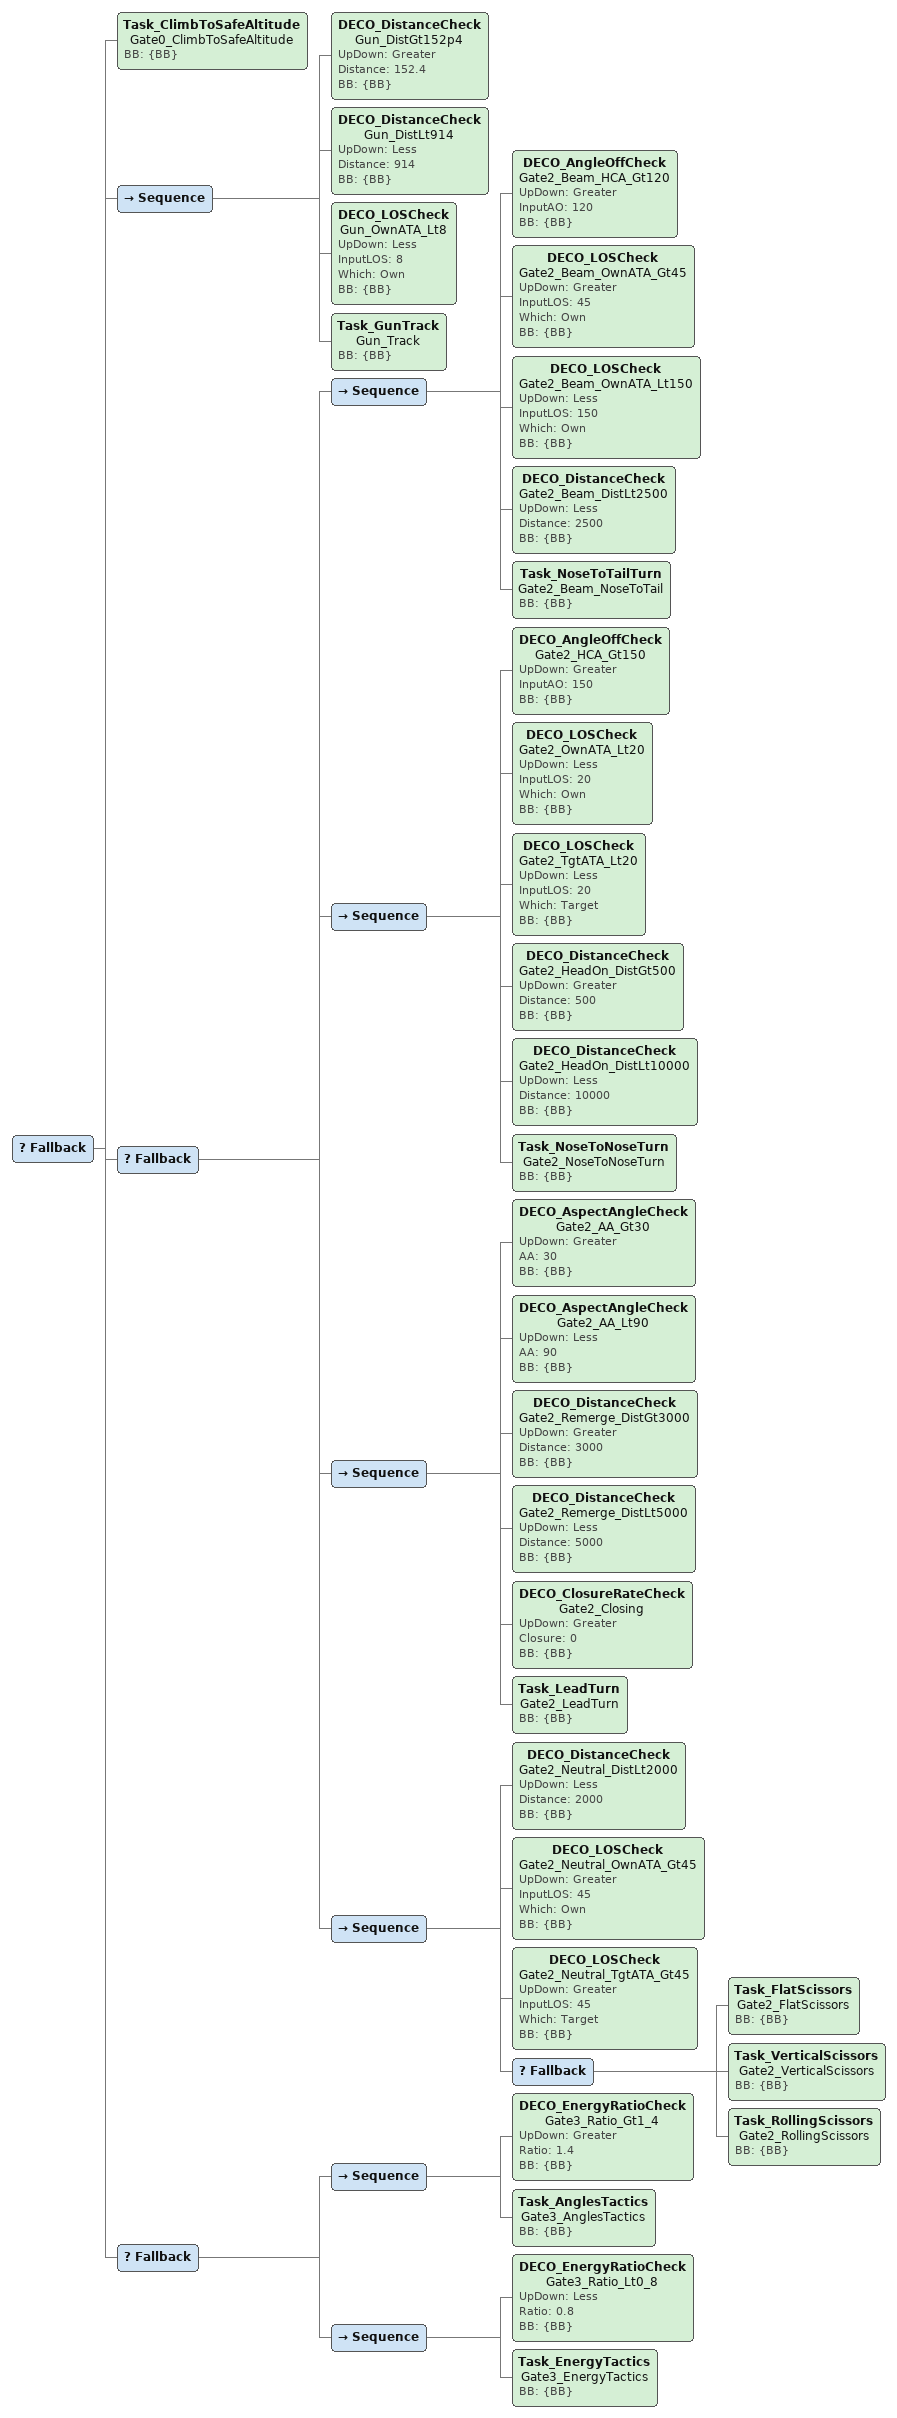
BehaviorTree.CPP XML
<Fallback>

  <!-- GATE 0 - Survival. Absolute top priority, untouched from the original 8-node tree. -->
  <Task_ClimbToSafeAltitude name="Gate0_ClimbToSafeAltitude" BB="{BB}"/>

  <Sequence>
    <DECO_DistanceCheck name="Gun_DistGt152p4" UpDown="Greater" Distance="152.4" BB="{BB}"/>
    <DECO_DistanceCheck name="Gun_DistLt914" UpDown="Less" Distance="914" BB="{BB}"/>
    <DECO_LOSCheck name="Gun_OwnATA_Lt8" UpDown="Less" InputLOS="8" Which="Own" BB="{BB}"/>
    <Task_GunTrack name="Gun_Track" BB="{BB}"/>
  </Sequence>

  <!-- GATE 2 - Merge & neutral-fight detection. -->
  <Fallback>

    <Sequence>
      <DECO_AngleOffCheck name="Gate2_Beam_HCA_Gt120" UpDown="Greater" InputAO="120" BB="{BB}"/>
      <DECO_LOSCheck name="Gate2_Beam_OwnATA_Gt45" UpDown="Greater" InputLOS="45" Which="Own" BB="{BB}"/>
      <DECO_LOSCheck name="Gate2_Beam_OwnATA_Lt150" UpDown="Less" InputLOS="150" Which="Own" BB="{BB}"/>
      <DECO_DistanceCheck name="Gate2_Beam_DistLt2500" UpDown="Less" Distance="2500" BB="{BB}"/>
      <Task_NoseToTailTurn name="Gate2_Beam_NoseToTail" BB="{BB}"/>
    </Sequence>
    <Sequence>
      <DECO_AngleOffCheck name="Gate2_HCA_Gt150" UpDown="Greater" InputAO="150" BB="{BB}"/>
      <DECO_LOSCheck name="Gate2_OwnATA_Lt20" UpDown="Less" InputLOS="20" Which="Own" BB="{BB}"/>
      <DECO_LOSCheck name="Gate2_TgtATA_Lt20" UpDown="Less" InputLOS="20" Which="Target" BB="{BB}"/>
      <DECO_DistanceCheck name="Gate2_HeadOn_DistGt500" UpDown="Greater" Distance="500" BB="{BB}"/>
      <DECO_DistanceCheck name="Gate2_HeadOn_DistLt10000" UpDown="Less" Distance="10000" BB="{BB}"/>
      <Task_NoseToNoseTurn name="Gate2_NoseToNoseTurn" BB="{BB}"/>
    </Sequence>

    <!-- Off-center merge / re-merge: AA 30-90, Distance 3000-5000m, closing. -->
    <Sequence>
      <DECO_AspectAngleCheck name="Gate2_AA_Gt30" UpDown="Greater" AA="30" BB="{BB}"/>
      <DECO_AspectAngleCheck name="Gate2_AA_Lt90" UpDown="Less" AA="90" BB="{BB}"/>
      <DECO_DistanceCheck name="Gate2_Remerge_DistGt3000" UpDown="Greater" Distance="3000" BB="{BB}"/>
      <DECO_DistanceCheck name="Gate2_Remerge_DistLt5000" UpDown="Less" Distance="5000" BB="{BB}"/>
      <DECO_ClosureRateCheck name="Gate2_Closing" UpDown="Greater" Closure="0" BB="{BB}"/>
      <Task_LeadTurn name="Gate2_LeadTurn" BB="{BB}"/>
    </Sequence>

    <Sequence>
      <DECO_DistanceCheck name="Gate2_Neutral_DistLt2000" UpDown="Less" Distance="2000" BB="{BB}"/>
      <DECO_LOSCheck name="Gate2_Neutral_OwnATA_Gt45" UpDown="Greater" InputLOS="45" Which="Own" BB="{BB}"/>
      <DECO_LOSCheck name="Gate2_Neutral_TgtATA_Gt45" UpDown="Greater" InputLOS="45" Which="Target" BB="{BB}"/>
      <Fallback>
        <Task_FlatScissors name="Gate2_FlatScissors" BB="{BB}"/>
        <Task_VerticalScissors name="Gate2_VerticalScissors" BB="{BB}"/>
        <Task_RollingScissors name="Gate2_RollingScissors" BB="{BB}"/>
      </Fallback>
    </Sequence>

  </Fallback>

  <!-- GATE 2.5 MOVED 2026-08-06: it now sits directly under Gate 0, above Gate 1.
       See the block there for the measurement that motivated the move. -->

  <Fallback>
    <Sequence>
      <DECO_EnergyRatioCheck name="Gate3_Ratio_Gt1_4" UpDown="Greater" Ratio="1.4" BB="{BB}"/>
      <Task_AnglesTactics name="Gate3_AnglesTactics" BB="{BB}"/>
    </Sequence>
    <Sequence>
      <DECO_EnergyRatioCheck name="Gate3_Ratio_Lt0_8" UpDown="Less" Ratio="0.8" BB="{BB}"/>
      <Task_EnergyTactics name="Gate3_EnergyTactics" BB="{BB}"/>
    </Sequence>
  </Fallback>

</Fallback>
